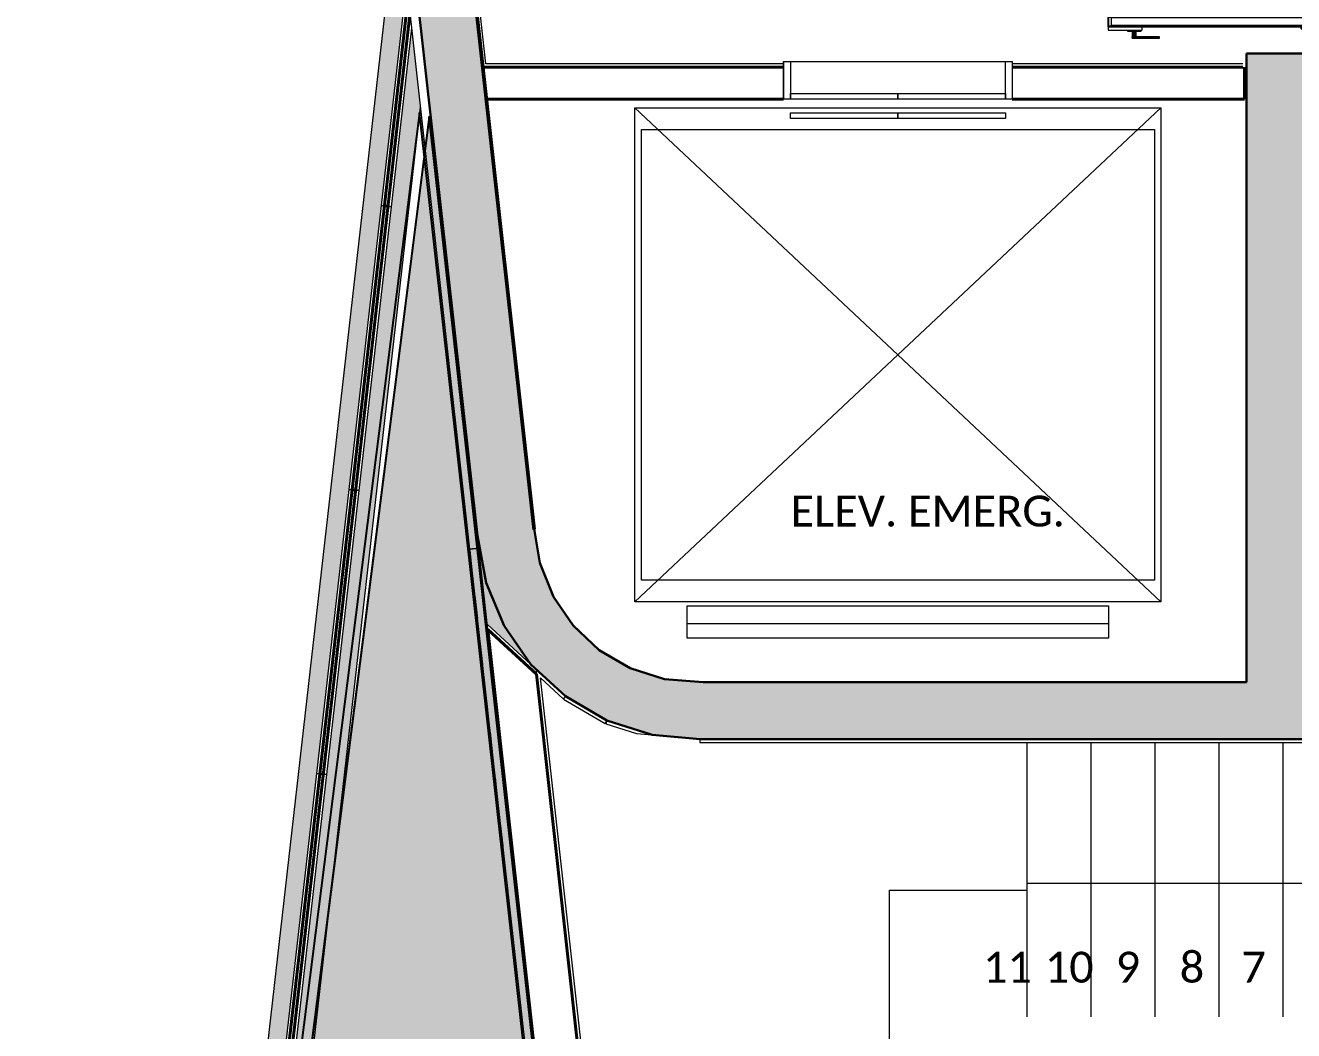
# Model space of a CAD drawing. Extents: x -14.2 to 52.3, y 3.7 to 90.9.
# Drawn here: x 3.74 to 9.29, y 16.09 to 20.49 of the extents above; entities that cross this region are included whole.
import ezdxf

# ---------------------------------------------------------------- set-up
doc = ezdxf.new("R2010")
doc.units = 0
doc.linetypes.add('limpo_PINI-PSG-PE-0102-LAZ-R00$0$DAA_Traço Ponto', pattern=[10, 4.999999999999999, -2.5, 0, -2.5])
doc.linetypes.add('limpo_PINI-PSG-PE-0102-LAZ-R00$0$Projeção', pattern=[0.396875, 0.238125, -0.15875])
for name, color, linetype in [('A_htc_alv', 7, 'Continuous'), ('FOR_CONTROL', 2, 'Continuous'), ('limpo_PINI-PSG-PE-0102-LAZ-R00$0$PA_EXTE_3', 3, 'Continuous'), ('limpo_PINI-PSG-PE-0102-LAZ-R00$0$XR_ARQT', 7, 'Continuous'), ('XR_ARQT', 7, 'Continuous')]:
    doc.layers.add(name, color=color, linetype=linetype)
for name, color, linetype, lineweight in [('limpo_PINI-PSG-PE-0102-LAZ-R00$0$A-DETL', 1, 'Continuous', 5), ('limpo_PINI-PSG-PE-0102-LAZ-R00$0$A-DETL-GENF', 1, 'Continuous', 5), ('limpo_PINI-PSG-PE-0102-LAZ-R00$0$A-DOOR', 31, 'Continuous', 5), ('limpo_PINI-PSG-PE-0102-LAZ-R00$0$A-GLAZ-CURT', 52, 'Continuous', 5), ('limpo_PINI-PSG-PE-0102-LAZ-R00$0$A-WALL', 1, 'Continuous', 5), ('limpo_PINI-PSG-PE-0102-LAZ-R00$0$A-WALL-FNSH', 1, 'Continuous', 40), ('limpo_PINI-PSG-PE-0102-LAZ-R00$0$G-ANNO-TEXT', 231, 'Continuous', 5), ('limpo_PINI-PSG-PE-0102-LAZ-R00$0$M-EQPM', 1, 'Continuous', 5), ('limpo_PINI-PSG-PE-0102-LAZ-R00$0$S-BEAM', 12, 'Continuous', 5), ('limpo_PINI-PSG-PE-0102-LAZ-R00$0$S-COLS', 52, 'Continuous', 5), ('limpo_PINI-PSG-PE-0102-LAZ-R00$0$S-STRS', 31, 'Continuous', 5), ('limpo_PINI-PSG-PE-0102-LAZ-R00$0$S-STRS-ANNO', 31, 'Continuous', 5)]:
    doc.layers.add(name, color=color, linetype=linetype, lineweight=lineweight)
doc.layers.add('PA_VEGE_AUX2', color=6, linetype='Continuous', plot=False)
doc.layers.add('PA_VEGE_FOR_CLFLVD', color=7, linetype='Continuous', true_color=0x4e79a6)
doc.styles.add('limpo_PINI-PSG-PE-0102-LAZ-R00$0$Calibri', font='calibri.ttf', dxfattribs={"height": 0.1599999999999999})

# ---------------------------------------------------------------- blocks, each defined once
blk = doc.blocks.new('limpo_PINI-PSG-PE-0102-LAZ-R00$0$PINI-EST-PE-1101-TQR-R20_rvt-1-5PPE_008_LAZER__P_A_0_09_')
at = {"layer": 'limpo_PINI-PSG-PE-0102-LAZ-R00$0$S-BEAM'}
h = blk.add_hatch(color=10, dxfattribs=at)
h.paths.add_polyline_path([(-3878.332615649085, -12304.42599771289), (-2931.329843616428, -3991.012418773235), (-2969.864784199084, -3644.64994372355), (-3955.323573997031, -12295.65575546696), (-3907.714010659152, -12301.0790858509)])
h.paths.add_polyline_path([(-4000.03442306597, -12290.56262523751), (-2999.681770411963, -3508.808683322709), (-2984.78921354868, -3510.505133583266), (-3030.789136513632, -3097.045376559372), (-4077.047500399947, -12281.7898633598), (-4064.093466720452, -12283.2654913539)])
blk.add_hatch(color=50, dxfattribs=at).paths.add_polyline_path([(-2448.708676508181, -6428.166066522189), (-2566.369680442848, -6258.257245628603), (-2644.784159617991, -6070.680479500809), (-2682.076162494987, -5869.453790529939), (-2639.494641775251, -6252.205871683434), (-2516.193669456608, -6365.925259179389)])
at = {"layer": 'limpo_PINI-PSG-PE-0102-LAZ-R00$0$S-BEAM', "color": 55, "lineweight": 18}
for p, q in [((-4077.047500399946, -12281.78986335979), (-3030.789136513633, -3097.045376559356)), ((-3878.332615649081, -12304.42599771288), (-2931.329843616428, -3991.01241877325))]:
    blk.add_line(p, q, dxfattribs=at)
at = {"layer": 'limpo_PINI-PSG-PE-0102-LAZ-R00$0$S-COLS', "color": 7, "lineweight": 50}
blk.add_line((-2434.069109854952, -5838.168400185463), (-2936.709621275542, -1320.11962545997), dxfattribs=at)
blk = doc.blocks.new('limpo_PINI-PSG-PE-0102-LAZ-R00$0$DAA_017_ELEVADOR_181 - ABERTURA DE 1_00m_ 2_10x2_10m-3473629-5PPE_008_LAZER__P_A_0_09_')
at = {"layer": 'limpo_PINI-PSG-PE-0102-LAZ-R00$0$M-EQPM'}
for p, q in [((-921.2956889714333, 2286.282053179541), (-921.2956889714333, 2428.791258353301)), ((-921.2956889714333, 2428.791258353301), (921.2534565947402, 2428.791258353301)), ((921.2534565947402, 2428.791258353301), (921.2534565947402, 2286.282053179541)), ((-921.2956889714333, 2366.281258132934), (921.2534565947402, 2366.281258132934)), ((921.2534565947402, 2286.282053179541), (-921.2956889714333, 2286.282053179541)), ((-1150.000000000005, 107.6353133301129), (1149.999999999995, 2270.000000000009)), ((-1150.000000000005, 2270.000000000009), (1149.999999999995, 107.6353133301129)), ((-1150.000000000005, 107.6353133301129), (-1150.000000000005, 2270.000000000009)), ((-1150.000000000005, 2270.000000000009), (1149.999999999995, 2270.000000000009)), ((1149.999999999995, 2270.000000000009), (1149.999999999995, 107.6353133301129)), ((-1121.295558000415, 202.6353133301128), (-1121.295558000415, 2175.000000000009)), ((-1121.295558000415, 2175.000000000009), (1121.268716315544, 2175.000000000009)), ((1121.268716315544, 2175.000000000009), (1121.268716315544, 202.6353133301129)), ((1121.268716315544, 202.6353133301128), (-1121.295558000415, 202.6353133301128)), ((-470.0116123026999, 129.9893397510461), (-470.0116123026999, 154.9940495710333)), ((-470.0116123026999, 154.9940495710333), (-8.256861860900244e-12, 154.9940495710333)), ((-8.239942062004957e-12, 129.9893397510461), (-470.0116123026999, 129.9893397510461)), ((-8.239942062004957e-12, 129.9846295910205), (-8.239942062004957e-12, 154.9940495710333)), ((-8.239942062004957e-12, 154.9940495710333), (469.9797184961278, 154.9940495710333)), ((-8.239942062004957e-12, 154.9940495710333), (-8.239942062004957e-12, 129.9893397510461)), ((469.9797184961278, 129.9846295910205), (-8.256861860900244e-12, 129.9846295910205)), ((469.9797184961278, 154.9940495710333), (469.9797184961278, 129.9846295910205)), ((1149.999999999995, 107.6353133301129), (-1150.000000000005, 107.6353133301129)), ((-500.000000000008, -95.00000000019755), (-500.000000000008, 70.00000000000304)), ((-500.000000000008, 70.00000000000304), (-470.0000005128796, 70.00000000000304)), ((-500.0000000000081, -94.99999999999437), (-500.0000000000081, 70.00000000000304)), ((-500.0000000000079, 70.00000000000304), (499.9999999999949, 70.00000000000304)), ((-470.0116123027005, 44.99529018001859), (-470.0116123027005, 70.0000000000067)), ((-470.0116123027005, 70.0000000000067), (-8.256861860900244e-12, 70.0000000000067)), ((-470.0000005128796, 70.00000000000304), (-470.0000005128796, -95.00000000019755)), ((-8.239942062004957e-12, 44.99058001999451), (-8.239942062004957e-12, 70.0000000000067)), ((-8.239942062004957e-12, 70.0000000000067), (469.9797184961531, 70.0000000000067)), ((-8.239942062004957e-12, 70.0000000000067), (-8.239942062004957e-12, 44.99529018001859)), ((469.9709837622387, -95.00000000011877), (469.9709837622387, 70.00000000000385)), ((469.9709837622387, 70.00000000000385), (499.9999999999928, 70.00000000000385)), ((469.9797184961531, 70.0000000000067), (469.9797184961531, 44.99058001999451)), ((499.9999999999928, 70.00000000000385), (499.9999999999928, -95.00000000011877)), ((499.9999999999949, -94.99999999999437), (499.9999999999949, 70.00000000000304)), ((-8.239942062004957e-12, 44.99529018001859), (-470.0116123027005, 44.99529018001859)), ((469.9797184961531, 44.99058001999451), (-8.256861860900244e-12, 44.99058001999451)), ((-470.0000005128796, -95.00000000019755), (-500.000000000008, -95.00000000019755)), ((499.9999999999949, -94.99999999999437), (-500.0000000000079, -94.99999999999437)), ((499.9999999999928, -95.00000000011877), (469.9709837622387, -95.00000000011877))]:
    blk.add_line(p, q, dxfattribs=at)
blk = doc.blocks.new('limpo_PINI-PSG-PE-0102-LAZ-R00$0$DAA_002_PCF_FER_ABR_1FO - 0_90x2_10m-1750960-5PPE_008_LAZER__P_A_0_09_')
at = {"layer": 'limpo_PINI-PSG-PE-0102-LAZ-R00$0$A-DETL-GENF'}
for p, q in [((-417.9979328782444, 110.0000000009781), (-465.0000000000095, 110.0000000009781)), ((-417.9979328782444, -63.00355739050371), (-417.9979328782444, 110.0000000009781)), ((-417.9979328782444, -63.00355739050371), (-417.9979328782444, 110.0000000009781)), ((417.9979328782257, 110.0000000009781), (464.9999999999908, 110.0000000009781)), ((417.9979328782257, -63.00355739050371), (417.9979328782257, 110.0000000009781)), ((417.9979328782257, 110.0000000009781), (417.9979328782257, -63.00355739050371)), ((-417.9979328782444, -25.00432656550978), (-414.4978848133511, -25.00432656550978)), ((-417.9979328782444, -27.00439867236235), (-417.9979328782444, -25.00432656550978)), ((-414.4978848133511, -25.00432656550978), (-417.9979328782444, -25.00432656550978)), ((-417.9979328782444, -25.00432656550978), (-417.9979328782444, -27.00439867236235)), ((-414.9987981949944, -27.00439867236235), (-417.9979328782444, -27.00439867236235)), ((-417.9979328782444, -27.00439867236235), (-414.9987981949944, -27.00439867236235)), ((-414.9987981949944, -63.00355739050371), (-414.9987981949944, -27.00439867236235)), ((-414.9987981949944, -27.00439867236235), (-414.9987981949944, -63.00355739050372)), ((-412.99792086257, -26.5044106943), (-412.99792086257, -63.50441067688345)), ((-412.99792086257, -63.50441067688345), (-412.99792086257, -26.5044106943)), ((412.9979208625513, -26.5044106943), (412.9979208625513, -63.50441067688345)), ((412.9979208625513, -26.5044106943), (412.9979208625513, -63.50441067688345)), ((417.9979328782257, -25.00432656550978), (414.4978848133325, -25.00432656550978)), ((417.9979328782257, -25.00432656550978), (414.4978848133325, -25.00432656550978)), ((414.9987981949758, -27.00439867236235), (417.9979328782257, -27.00439867236235)), ((414.9987981949758, -63.00355739050371), (414.9987981949758, -27.00439867236235)), ((414.9987981949758, -63.00355739050372), (414.9987981949758, -27.00439867236235)), ((414.9987981949758, -27.00439867236235), (417.9979328782257, -27.00439867236235)), ((417.9979328782257, -27.00439867236235), (417.9979328782257, -25.00432656550978)), ((417.9979328782257, -27.00439867236235), (417.9979328782257, -25.00432656550978)), ((-488.0000120075115, -110.0000000000013), (-485.9999278787288, -110.0000000000013)), ((-488.0000120075115, -113.5035693916482), (-488.0000120075115, -110.0000000000013)), ((-485.9999278787288, -110.0000000000013), (-488.0000120075115, -110.0000000000013)), ((-488.0000120075115, -110.0000000000013), (-488.0000120075115, -113.5035693916482)), ((-485.9999278787288, -110.0000000000013), (-485.9999278787288, -113.0026920674131)), ((-485.9999278787288, -113.0026920674131), (-485.9999278787288, -110.0000000000013)), ((-450.0000000000094, -110.0000000000013), (-465.0000000000095, -110.0000000000013)), ((-450.0000000000094, -63.00355739050371), (-414.9987981949944, -63.00355739050371)), ((-450.0000000000094, -113.0026920674131), (-450.0000000000094, -63.00355739050371)), ((-414.9987981949944, -63.00355739050372), (-450.0000000000094, -63.00355739050372)), ((-450.0000000000094, -63.00355739050372), (-450.0000000000094, -113.0026920674131)), ((-450.0000000000094, -63.00355739050371), (-417.9979328782444, -63.00355739050371)), ((-450.0000000000094, -86.0000000000013), (-450.0000000000094, -110.0000000000013)), ((-447.9988823043955, -66.50364151606598), (-447.9988823043955, -113.5036054491696)), ((-447.9988823043955, -113.5036054491696), (-447.9988823043955, -66.503641516066)), ((-414.4988102105143, -65.00441067804445), (-446.450852170565, -65.00441067804445)), ((-446.450852170565, -65.00441067804447), (-414.4988102105143, -65.00441067804447)), ((402.9775621003765, -110.0000000000013), (447.9988823043769, -110.0000000000014)), ((402.9775621003747, -1010.000000000002), (402.9775621003765, -110.0000000000014)), ((447.9988823043769, -110.0000000000014), (402.9775621003765, -110.0000000000013)), ((402.9775621003765, -110.0000000000013), (402.9775621003747, -1010.000000000001)), ((414.4988102104955, -65.00441067804445), (446.4508521705463, -65.00441067804445)), ((414.4988102104955, -65.00441067804447), (446.4508521705463, -65.00441067804447)), ((449.9999999999907, -63.00355739050371), (414.9987981949758, -63.00355739050371)), ((449.9999999999907, -63.00355739050372), (414.9987981949758, -63.00355739050372)), ((417.9979328782257, -63.00355739050371), (449.9999999999907, -63.00355739050371)), ((447.9988823043769, -66.50364151606598), (447.9988823043769, -113.5036054491696)), ((447.9988823043769, -66.503641516066), (447.9988823043769, -113.5036054491696)), ((447.9988823043769, -110.0000000000014), (447.9988823043751, -1010.000000000002)), ((447.9988823043751, -1010.000000000002), (447.9988823043769, -110.0000000000014)), ((449.9999999999907, -113.0026920674131), (449.9999999999907, -63.00355739050371)), ((449.9999999999907, -113.0026920674131), (449.9999999999907, -63.00355739050372)), ((449.9999999999907, -86.0000000000013), (449.9999999999907, -110.0000000000013)), ((449.9999999999907, -110.0000000000013), (464.9999999999908, -110.0000000000013)), ((485.9999278787101, -110.0000000000013), (485.9999278787101, -113.0026920674131)), ((488.0000120074929, -110.0000000000013), (485.9999278787101, -110.0000000000013)), ((488.0000120074929, -110.0000000000013), (485.9999278787101, -110.0000000000013)), ((485.9999278787101, -110.0000000000013), (485.9999278787101, -113.0026920674131)), ((488.0000120074929, -113.5035693916482), (488.0000120074929, -110.0000000000013)), ((488.0000120074929, -113.5035693916482), (488.0000120074929, -110.0000000000013)), ((-449.5000120123412, -115.0035693916481), (-486.5000120075119, -115.0035693916481)), ((-486.5000120075119, -115.0035693916481), (-449.5000120123412, -115.0035693916481)), ((-485.9999278787288, -113.0026920674131), (-450.0000000000094, -113.0026920674131)), ((-450.0000000000094, -113.0026920674131), (-485.9999278787288, -113.0026920674131)), ((405.9986058969698, -112.9994952373068), (444.9988462496904, -112.9994952373069)), ((405.9986058969698, -123.0004326520058), (405.9986058969698, -112.9994952373068)), ((444.9988462496903, -123.0004326520058), (405.9986058969698, -123.0004326520057)), ((407.9778865894369, -123.999543309185), (442.9985818511014, -123.9995433091851)), ((407.9778865894352, -995.0004566942529), (407.9778865894369, -123.9995433091851)), ((442.9985818511014, -123.9995433091851), (442.9985818510996, -995.0004566942529)), ((444.9988462496904, -112.9994952373069), (444.9988462496904, -123.0004326520058)), ((447.9988823043767, -124.3289056089134), (447.9988823043767, -164.9820809087907)), ((447.9988823043768, -124.9820809087908), (447.9988823043767, -164.9820809087907)), ((457.9772856672561, -164.9820809087907), (447.9988823043767, -164.9820809087907)), ((447.9988823043767, -164.9820809087907), (457.9772856672561, -164.9820809087907)), ((449.5000120123225, -115.0035693916481), (486.5000120074932, -115.0035693916481)), ((449.5000120123225, -115.0035693916481), (486.5000120074932, -115.0035693916481)), ((485.9999278787101, -113.0026920674131), (449.9999999999907, -113.0026920674131)), ((485.9999278787101, -113.0026920674131), (449.9999999999907, -113.0026920674131)), ((497.9775019843916, -115.0034612287761), (457.3243266845143, -115.003461228776)), ((457.9772856672562, -134.9821049520636), (457.9772856672562, -164.9820809087907)), ((457.9772856672561, -164.9820809087907), (457.9772856672561, -134.9821049520636)), ((458.6307253766103, -115.003461228776), (497.9775019843916, -115.0034612287761)), ((467.9775260276645, -124.9818645916554), (497.9775019843916, -124.9818645916555)), ((467.9775260276644, -124.9818645916554), (497.9775019843916, -124.9818645916555)), ((497.9775019843916, -124.9818645916555), (497.9775019843916, -115.0034612287761)), ((497.9775019843916, -124.9818645916555), (497.9775019843916, -115.0034612287761)), ((367.9935102090326, -784.9583089428011), (372.9963855465144, -784.9583089428011)), ((367.9935102090326, -784.9583089428011), (367.9935102090329, -904.958429083984)), ((372.9963855465144, -784.9583089428011), (367.9935102090326, -784.9583089428011)), ((367.9935102090326, -784.9583089428011), (367.9935102090329, -904.958429083984)), ((367.9935102090326, -785.3336509225471), (372.9963855465144, -785.3336509225471)), ((367.9935102090326, -786.5163592587066), (372.9963855465144, -786.5163592587066)), ((367.9935102090326, -789.615859474901), (372.9963855465144, -789.615859474901)), ((367.9935102090326, -794.9584291209218), (372.9963855465144, -794.9584291209218)), ((372.9963855465144, -784.9583089428011), (372.9963855465143, -904.958429083984)), ((372.9963855465143, -887.4585492732125), (372.9963855465144, -784.9583089428011)), ((492.9944806438577, -784.9583089428022), (492.994480643858, -904.9584290839853)), ((497.9973559813394, -784.9583089428021), (492.9944806438576, -784.9583089428021)), ((497.9973559813394, -784.9583089428021), (492.9944806438577, -784.9583089428021)), ((492.9944806438577, -784.9583089428021), (492.9944806438579, -887.4585492732136)), ((497.9973559813394, -785.3336509225481), (492.9944806438576, -785.3336509225481)), ((497.9973559813394, -786.5163592587077), (492.9944806438577, -786.5163592587077)), ((497.9973559813394, -789.615859474902), (492.9944806438577, -789.615859474902)), ((497.9973559813394, -794.9584291209229), (492.9944806438577, -794.9584291209229)), ((497.9973559813394, -784.9583089428021), (497.9973559813394, -904.958429083985)), ((497.9973559813394, -904.958429083985), (497.9973559813394, -784.9583089428021)), ((402.977562100375, -862.4488712016134), (397.9953730149076, -862.4577080058735)), ((397.9953730149076, -927.4576479145904), (397.9953730149076, -862.4576479145923)), ((397.9953730149076, -862.4576479145923), (397.9953730149076, -887.4585492732125)), ((402.977562100375, -866.9547065895767), (397.9953730149076, -866.9547065895767)), ((402.977562100375, -875.2768815995685), (397.9953730149076, -875.2768815995685)), ((402.977562100375, -860.7446431145648), (398.6744901088821, -860.7446431145648)), ((400.5837434999593, -859.9592102715316), (402.977562100375, -859.9592102715316)), ((402.977562100375, -859.9592102715316), (400.5837434999593, -859.9592102715316)), ((402.977562100375, -929.9576479071397), (402.977562100375, -859.9592102715316)), ((447.9988823043751, -1010.000000000001), (447.9988823043752, -859.9991948182283)), ((460.4953729938187, -859.9991948182283), (447.9988823043752, -859.9991948182283)), ((460.4953729938187, -859.9991948182283), (447.9988823043752, -859.9991948182283)), ((447.9988823043752, -859.9991948182283), (447.9988823043751, -1010.000000000001)), ((462.998918355026, -1010.000000000001), (462.9989183550262, -862.4991347323997)), ((462.9989183550262, -864.9991347274524), (462.9989183550262, -862.4991347323996)), ((465.4968151771749, -864.9177835568274), (462.9989183550262, -864.9177835568274)), ((462.9989183550262, -864.9991347274524), (465.4781609989475, -864.9991347274524)), ((465.4781609989478, -864.9991347274524), (462.9989183550262, -864.9991347274524)), ((467.9954931754647, -922.4177835338659), (467.9954931754644, -867.4990746448075)), ((467.9954931754645, -887.4585492732136), (467.9954931754643, -867.4990746448075)), ((367.9935102090329, -894.9584290893356), (402.977562100375, -894.9584290893356)), ((367.9935102090329, -900.300998727967), (397.9953730149076, -900.300998727967)), ((367.9935102090329, -900.300998727967), (397.9953730149076, -900.300998727967)), ((367.9935102090329, -903.4004989587107), (372.9963855465143, -903.4004989587107)), ((367.9935102090329, -904.5832072877103), (372.9963855465143, -904.5832072877103)), ((367.9935102090329, -904.958429083984), (372.9963855465143, -904.958429083984)), ((367.9935102090329, -904.958429083984), (372.9963855465143, -904.958429083984)), ((372.9963855465143, -887.4585492732125), (397.9953730149076, -887.4585492732125)), ((397.9953730149076, -887.4585492732125), (372.9963855465143, -887.4585492732125)), ((372.9963855465143, -887.8335307097101), (397.9953730149076, -887.8335307097101)), ((372.9963855465143, -889.6157392744004), (397.9953730149076, -889.6157392744004)), ((372.9963855465143, -902.0830871164619), (397.9953730149076, -902.0830871164619)), ((372.9963855465143, -902.4583089054587), (397.9953730149076, -902.4583089054587)), ((372.9963855465143, -904.958429083984), (372.9963855465143, -902.4583089054587)), ((372.9963855465143, -902.4583089054587), (397.9953730149076, -902.4583089054587)), ((397.9953730149076, -902.4583089054587), (397.9953730149076, -927.4576479145904)), ((402.977562100375, -914.6382940468782), (397.9953730149076, -914.6382940468782)), ((402.977562100375, -922.9604690497057), (397.9953730149076, -922.9604690497057)), ((397.9969353771933, -927.4577079929684), (402.977562100375, -927.4577079929684)), ((402.977562100375, -929.1705325246049), (398.675939416984, -929.1705325246049)), ((400.49693537901, -929.9576479071397), (402.977562100375, -929.9576479071397)), ((400.49693537901, -929.9576479071397), (402.977562100375, -929.9576479071397)), ((497.9973559813394, -894.9584290893367), (462.9989183550261, -894.9584290893368)), ((465.496815177175, -924.9990746225717), (462.9989183550261, -924.9990746225717)), ((462.998918355026, -1010.000000000001), (462.9989183550261, -924.9990746225717)), ((462.9989183550261, -924.9990746225717), (465.4968151771751, -924.9990746225716)), ((492.9944806438579, -887.4585492732137), (467.9954931754645, -887.4585492732137)), ((492.9944806438579, -887.4585492732136), (467.9954931754645, -887.4585492732136)), ((492.9944806438579, -887.8335307097112), (467.9954931754645, -887.8335307097112)), ((492.9944806438579, -889.6157392744017), (467.9954931754645, -889.6157392744017)), ((497.9973559813394, -900.3009987279681), (467.9954931754646, -900.3009987279681)), ((497.9973559813394, -900.3009987279681), (467.9954931754646, -900.3009987279681)), ((492.9944806438579, -902.0830871164632), (467.9954931754646, -902.0830871164632)), ((492.9944806438579, -902.45830890546), (467.9954931754646, -902.45830890546)), ((467.9954931754647, -922.4177835338659), (467.9954931754646, -902.4583089054598)), ((467.9954931754646, -902.4583089054598), (492.9944806438579, -902.4583089054598)), ((492.9944806438579, -902.4583089054598), (492.9944806438579, -904.958429083985)), ((497.9973559813394, -903.4004989587118), (492.9944806438579, -903.4004989587118)), ((497.9973559813394, -904.5832072877114), (492.9944806438579, -904.5832072877114)), ((497.9973559813394, -904.958429083985), (492.9944806438579, -904.958429083985)), ((492.9944806438579, -904.958429083985), (497.9973559813394, -904.958429083985)), ((405.9778625505141, -996.0005047714872), (444.9775981408376, -996.0005047714873)), ((405.9778625505141, -1006.999567349922), (405.9778625505141, -996.0005047714872)), ((442.9985818510996, -995.0004566942529), (407.9778865894352, -995.0004566942528)), ((444.9775981408376, -996.0005047714872), (444.9775981408376, -1006.999567349922)), ((447.9988823043751, -1010.000000000002), (402.9775621003747, -1010.000000000001)), ((402.9775621003747, -1010.000000000001), (447.9988823043751, -1010.000000000002)), ((444.9775981408375, -1006.999567349922), (405.9778625505141, -1006.999567349922)), ((447.9988823043751, -1010.000000000001), (462.998918355026, -1010.000000000001)), ((447.9988823043751, -1010.000000000001), (462.998918355026, -1010.000000000001))]:
    blk.add_line(p, q, dxfattribs=at)
at = {"layer": 'limpo_PINI-PSG-PE-0102-LAZ-R00$0$A-DETL-GENF', "lineweight": 30}
for p, q in [((-465.0000000000084, 95.0000000004748), (-465.0000000000084, -95.0000000004887)), ((464.9999999999916, 94.99999999999349), (464.9999999999916, -95.00000000000645))]:
    blk.add_line(p, q, dxfattribs=at)
at = {"layer": 'limpo_PINI-PSG-PE-0102-LAZ-R00$0$A-DETL-GENF'}
for radius in [9.999999999990898, 8.499999999990903]:
    blk.add_circle((457.9775260305623, -124.9821049549615), radius, dxfattribs=at)
for centre, radius, start, end in [((-414.4979208665113, -26.5044106943), 1.500000004374402, 0, 89.9986228706055), ((-414.4979208665112, -26.50441069429998), 1.500000004374354, 359.9999999999976, 89.99862287060998), ((414.4979208664926, -26.5044106943), 1.500000004374345, 90.00137712939235, 180), ((414.4979208664925, -26.50441069429998), 1.500000004374402, 90.00137712939016, 180.0000000000015), ((-446.4988823049979, -66.50364151606598), 1.499999999829493, 88.16507035903199, 180), ((-446.4988823049979, -66.50364151606598), 1.499999999829472, 88.1650703590322, 180.0000000000002), ((452.0011176956049, -110.0000000000033), 900.000000000001, 180.0000000000001, 269.9999999999995), ((-414.4988102105143, -63.50441067688342), 1.500000001594314, 269.9999999999996, 359.998622764012), ((-414.4988102105143, -63.50441067688342), 1.500000001594344, 269.9999999999996, 359.9986227640114), ((414.4988102104955, -63.50441067688342), 1.500000001594314, 180.0013772359873, 269.9999999999996), ((414.4988102104955, -63.50441067688342), 1.500000001594371, 180.0013772359881, 269.9999999999996), ((446.4988823049793, -66.50364151606598), 1.499999999829436, 0, 91.8349296409681), ((446.4988823049793, -66.50364151606598), 1.499999999829436, 359.9999999999991, 91.8349296409681), ((-486.5000120075119, -113.5035693916482), 1.5, 180, 269.9999999999996), ((-486.5000120075119, -113.5035693916482), 1.5, 180, 269.9999999999996), ((-449.5000120123412, -113.5035693936731), 1.499999998408343, 269.9999999999996, 359.9986227814847), ((-449.5000120123412, -113.5035693936732), 1.499999998408327, 269.9999999999996, 359.9986227814852), ((457.9775260305623, -124.9821049549615), 9.99999999999089, 93.74522308436835, 176.2547769156315), ((449.5000120123225, -113.5035693936731), 1.499999998408343, 180.0013772185146, 269.9999999999996), ((449.5000120123225, -113.5035693936732), 1.499999998408343, 180.0013772185141, 269.9999999999996), ((457.9775260305623, -124.9821049549615), 9.999999999990848, 269.9986228197003, 0.001377180298445221), ((486.5000120074932, -113.5035693916482), 1.5, 269.9999999999996, 0), ((486.5000120074932, -113.5035693916482), 1.5, 269.9999999999996, 1.085629331272891e-12), ((400.4953730139957, -862.4576479145923), 2.499999999810368, 87.974275643354, 180), ((400.4953730139957, -862.4576479145923), 2.499999999810368, 87.974275643354, 180), ((460.4953729938187, -862.4991948209522), 2.500000003448496, 0.001377128187879546, 90.00000000000196), ((460.4953729938187, -862.4991948209522), 2.500000003448474, 0.001377128188541102, 90.00000000000132), ((465.4954931772293, -867.4990746448075), 2.499999998957775, 0, 90.39722744843272), ((465.4954931772293, -867.4990746448075), 2.499999998957776, 0, 90.39722744843266), ((400.49693537901, -927.4576479053211), 2.500000002538764, 180.0013771074345, 269.9999999999996), ((400.4969353790099, -927.4576479053211), 2.500000002538764, 180.0013771074345, 270.0000000000009), ((465.4968151771751, -922.4990746263992), 2.499999996172381, 269.9999999999996, 1.863383071896834), ((465.496815177175, -922.4990746263992), 2.499999996172384, 270.0000000000002, 1.863383071897383)]:
    blk.add_arc(centre, radius, start, end, dxfattribs=at)
at = {"layer": 'limpo_PINI-PSG-PE-0102-LAZ-R00$0$A-DOOR'}
for p, q in [((-470.000000000007, 110.0000000009816), (-470.000000000007, -109.9999999989967)), ((-465.0000000000053, 110.0000000009816), (-470.000000000007, 110.0000000009816)), ((-465.0000000000074, 94.99999999998653), (-465.0000000000074, -95.00000000000003)), ((417.9979328782248, 110.0000000009816), (-417.9979328782438, 110.0000000009816)), ((469.9999999999817, 110.0000000009816), (464.9999999999927, 110.0000000009816)), ((469.9999999999817, -109.9999999989967), (469.9999999999817, 110.0000000009816)), ((-470.000000000007, -109.9999999989967), (-465.0000000000053, -109.9999999989967)), ((-447.9988823044232, -109.9999999989967), (402.9775621003736, -109.9999999989967)), ((464.9999999999864, -109.9999999989967), (469.9999999999817, -109.9999999989967))]:
    blk.add_line(p, q, dxfattribs=at)
blk = doc.blocks.new('limpo_PINI-PSG-PE-0102-LAZ-R00$0$Parede básica _ DAA_GDC_VID_INFTY - ___-2044985-5PPE_008_LAZER__P_A_0_09_')
at = {"layer": 'limpo_PINI-PSG-PE-0102-LAZ-R00$0$A-WALL'}
for p, q in [((-2999.681770411976, -3508.8086833227), (-3103.569821498197, -4420.80636706336)), ((-2999.681770411976, -3508.8086833227), (-2984.789213548675, -3510.505133583269)), ((-2969.864784199087, -3644.649943723538), (-3058.858972429246, -4425.899497292739)), ((-3088.677264634896, -4422.502817323928), (-3103.569821498197, -4420.80636706336)), ((-3058.858972429246, -4425.899497292739), (-3073.762588785562, -4424.20178721628))]:
    blk.add_line(p, q, dxfattribs=at)
blk = doc.blocks.new('limpo_PINI-PSG-PE-0102-LAZ-R00$0$Parede básica _ DAA_GDC_VID_INFTY - ___-2044986-5PPE_008_LAZER__P_A_0_09_')
at = {"layer": 'limpo_PINI-PSG-PE-0102-LAZ-R00$0$A-WALL'}
for p, q in [((-3103.569821498197, -4420.806367063361), (-3245.045661203181, -5662.774396756461)), ((-3058.858972429246, -4425.89949729274), (-3200.334812134229, -5667.867526985841)), ((-3103.569821498197, -4420.806367063361), (-3088.677264634896, -4422.502817323929)), ((-3073.762588785562, -4424.201787216281), (-3058.858972429246, -4425.89949729274)), ((-3230.15310433988, -5664.470847017029), (-3245.045661203181, -5662.774396756461)), ((-3200.334812134229, -5667.867526985841), (-3215.238428490547, -5666.169816909381))]:
    blk.add_line(p, q, dxfattribs=at)
blk = doc.blocks.new('limpo_PINI-PSG-PE-0102-LAZ-R00$0$Parede básica _ DAA_GDC_VID_INFTY - ___-2044987-5PPE_008_LAZER__P_A_0_09_')
at = {"layer": 'limpo_PINI-PSG-PE-0102-LAZ-R00$0$A-WALL'}
for p, q in [((-3245.045661203181, -5662.774396756461), (-3386.521500908166, -6904.742426449577)), ((-3200.334812134229, -5667.867526985841), (-3341.810651839215, -6909.835556678958)), ((-3245.045661203181, -5662.774396756461), (-3230.15310433988, -5664.470847017029)), ((-3215.238428490547, -5666.169816909381), (-3200.334812134229, -5667.867526985841)), ((-3371.628944044865, -6906.438876710145), (-3386.521500908166, -6904.742426449577)), ((-3341.810651839215, -6909.835556678958), (-3356.714268195532, -6908.137846602497))]:
    blk.add_line(p, q, dxfattribs=at)
blk = doc.blocks.new('limpo_PINI-PSG-PE-0102-LAZ-R00$0$Parede básica _ DAA_GDC_VID_INFTY - ___-2044988-5PPE_008_LAZER__P_A_0_09_')
at = {"layer": 'limpo_PINI-PSG-PE-0102-LAZ-R00$0$A-WALL'}
for p, q in [((-3386.521500908166, -6904.742426449577), (-3527.997340613149, -8146.710456142671)), ((-3341.810651839215, -6909.835556678958), (-3483.286491544198, -8151.803586372052)), ((-3386.521500908166, -6904.742426449577), (-3371.628944044865, -6906.438876710145)), ((-3356.714268195532, -6908.137846602497), (-3341.810651839215, -6909.835556678958)), ((-3513.104783749849, -8148.406906403239), (-3527.997340613149, -8146.710456142671)), ((-3483.286491544198, -8151.803586372052), (-3498.190107900515, -8150.105876295592))]:
    blk.add_line(p, q, dxfattribs=at)
blk = doc.blocks.new('limpo_PINI-PSG-PE-0102-LAZ-R00$0$A$C745163c0')
at = {"layer": 'limpo_PINI-PSG-PE-0102-LAZ-R00$0$A-DETL-GENF'}
blk.add_hatch(color=252, dxfattribs=at).paths.add_polyline_path([(-1214.787636157405, -4240.395708894914), (-734.9999999999982, -4240.395708894914), (-734.9999999999891, -1740.395708894896), (-1234.999999999989, -1740.395708894896), (-1234.999999999989, -3990.39570889491), (-4499.999999999991, -3990.39570889491), (-4499.999999999991, -1240.395708894896), (-5000, -1240.395708894896), (-4999.999999999989, -3990.39570889491), (-7375.937775145047, -3990.39570889491), (-7543.986030821837, -3977.281267061389), (-7694.42563579933, -3929.948139145388), (-7830.036630680717, -3850.925195539308), (-7943.574906116687, -3743.25718198852), (-8030.343387454669, -3617.521555996798), (-8089.491991287403, -3469.461518771237), (-8114.533597318469, -3320.404331109323), (-8875.574214688535, 3522.443641694073), (-8899.917729702662, 3763.300122462366), (-8904.075530512055, 3840.957657146344), (-8900.888704359408, 3918.661094263593), (-8864.778731952014, 4126.970440392437), (-8758.370816032071, 4309.656151988787), (-8594.992805433543, 4443.836401819895), (-8223.708323604631, 4625.315719474598), (-7834.729374900969, 4764.894681531227), (-7573.003578863115, 4836.939214548227), (-7299.999816269425, 4908.380938356459), (-6554.429803129613, 5083.097606346666), (-6069.830693111092, 5185.352105033297), (-3680.000134642007, 5695.854618634348), (-3680.000134642007, 4815.00000327007), (-5930.000134576967, 4815.00000327007), (-5930.000134576967, 2215.000063640717), (-3480.000134576951, 2215.000063640717), (-3480.000134576951, 2515.000063640189), (-5680.000134641992, 2515.000063640189), (-5680.000134641992, 4515.000003270066), (-3480.000134576951, 4515.000003270066), (-3480.000134576951, 5994.218576658848), (-6362.302175040107, 5379.095145197643), (-6612.92965087888, 5326.161418864929), (-7360.175003462491, 5151.05215229643), (-7643.4326675931, 5076.927108689699), (-7910.040774657174, 4999.664094729622), (-8035.626835549692, 4959.798679839514), (-8155.8338304032, 4918.914178025039), (-8270.059626957987, 4877.001540261248), (-8378.04577010445, 4833.932770107574), (-8429.061986538542, 4812.160208057001), (-8561.244346179796, 4746.242041423717), (-8692.231508701814, 4677.979722777214), (-8956.08663590084, 4462.137704067682), (-9117.276436118336, 4161.762682643355), (-9151.268867539406, 3822.569787971443), (-9122.61377512868, 3481.549387924664), (-8362.531953986712, -3350.896130609268), (-8324.784294195964, -3555.680415860734), (-8245.996238974483, -3744.150820349896), (-8128.708811086182, -3913.166002882095), (-7977.761832137759, -4052.383055818373), (-7796.280242439114, -4158.240889846926), (-7597.488944431966, -4221.553335502187), (-7388.979030996094, -4240.395708894881), (-2219.611854907407, -4240.395708894899)])
at = {"layer": 'limpo_PINI-PSG-PE-0102-LAZ-R00$0$A-DETL', "color": 1, "lineweight": 30}
for p, q in [((-8114.533597318473, -3320.404331109319), (-8875.574214686996, 3522.443641678565)), ((-9123.460792735066, 3489.163307226572), (-8362.531953986709, -3350.896130609286)), ((-4499.999999999993, -1240.395708894896), (-4999.999999999998, -1240.395708894892)), ((-4999.999999999998, -1240.395708894892), (-4999.999999999995, -3990.395708894896)), ((-8089.491991287403, -3469.46151877123), (-8114.533597318512, -3320.404331108959)), ((-8362.531953986712, -3350.896130609264), (-8324.784294195964, -3555.680415860719)), ((-8030.343387454669, -3617.521555996798), (-8089.491991287403, -3469.46151877123)), ((-8324.784294195964, -3555.680415860719), (-8245.996238974478, -3744.150820349896)), ((-7943.574906116683, -3743.257181988512), (-8030.343387454669, -3617.521555996798)), ((-8245.99623897448, -3744.150820349889), (-8128.708811086182, -3913.166002882088)), ((-7830.036630680717, -3850.925195539305), (-7943.574906116683, -3743.257181988512)), ((-7694.425635799331, -3929.948139145377), (-7830.036630680717, -3850.925195539305)), ((-8128.708811086182, -3913.166002882088), (-7977.761832137788, -4052.383055818365)), ((-7543.986030821837, -3977.281267061389), (-7694.425635799331, -3929.948139145377)), ((-7375.937775145077, -3990.395708894896), (-7543.986030821837, -3977.281267061389)), ((-4999.999999999995, -3990.395708894896), (-7375.937775145077, -3990.395708894896)), ((-7977.761832137786, -4052.383055818365), (-7796.280242439114, -4158.240889846911)), ((-7796.280242439114, -4158.240889846911), (-7597.488944431966, -4221.55333550218)), ((-7597.488944431966, -4221.55333550218), (-7388.979030996065, -4240.395708894874)), ((-7388.979030996066, -4240.395708894874), (-735.0000000000309, -4240.395708894896))]:
    blk.add_line(p, q, dxfattribs=at)
at = {"layer": 'limpo_PINI-PSG-PE-0102-LAZ-R00$0$A-DETL', "color": 1, "linetype": 'limpo_PINI-PSG-PE-0102-LAZ-R00$0$DAA_Traço Ponto'}
blk.add_line((-8395.626554789655, -3414.650788408464), (-8122.050202812629, -5873.739591984055), dxfattribs=at)
at = {"layer": 'limpo_PINI-PSG-PE-0102-LAZ-R00$0$A-WALL', "color": 170, "lineweight": 40}
for p, q in [((-8644.436264716063, -816.8323088955731), (-9051.629078622831, -4391.438813070075)), ((-9602.628821086448, -9361.008641918948), (-8636.977162636598, -883.8828647139853)), ((-8324.036441413831, -1299.999999999996), (-8339.12896562976, -1299.999999999996)), ((-8339.12896562976, -1299.999999999996), (-8323.55519433332, -1439.999999999996)), ((-8323.99242227219, -1300.395708894888), (-8324.036441413831, -1299.999999999996)), ((-7023.509205173779, -1300.395708894892), (-8323.99242227219, -1300.395708894888)), ((-5014.999999999998, -1300.395708894899), (-6023.50920517376, -1300.395708894896)), ((-5014.999999999998, -1300.000000000004), (-5014.999999999998, -1300.395708894899)), ((-5007.5, -1440.000000000007), (-5007.5, -1300.000000000004)), ((-8323.55519433332, -1439.999999999996), (-7023.509205173779, -1440)), ((-6023.50920517376, -1440.000000000004), (-5007.5, -1440.000000000007)), ((-8768.677399212862, -1907.502753683857), (-8753.773782856544, -1909.200463760324)), ((-8910.153238917861, -3149.470783376961), (-8895.249622561529, -3151.168493453421)), ((-8316.965068909933, -3759.944563547229), (-8082.913250599006, -5863.763756523344)), ((-8103.934761503387, -3956.420516824735), (-8316.965068909933, -3759.944563547229)), ((-7894.078240438118, -5842.755688132069), (-8103.934761503387, -3956.420516824735)), ((-9051.629078622831, -4391.438813070075), (-10338.96262799711, -15692.49993564901)), ((-9051.629078622831, -4391.438813070075), (-9036.725462266513, -4393.136523146535))]:
    blk.add_line(p, q, dxfattribs=at)
at = {"layer": 'limpo_PINI-PSG-PE-0102-LAZ-R00$0$A-WALL'}
for p, q in [((-8319.494776353222, -3737.205808043356), (-8128.708811086184, -3913.166002882081)), ((-7987.33096318007, -4063.963160452578), (-8087.116579339711, -3971.931776294012)), ((-7987.33096318007, -4063.963160452578), (-7982.2462021261, -4058.449975798943))]:
    blk.add_line(p, q, dxfattribs=at)
at = {"layer": 'limpo_PINI-PSG-PE-0102-LAZ-R00$0$A-WALL-FNSH', "lineweight": 5}
for p, q in [((-8586.639942082547, 924.9932944188658), (-8339.12896562976, -1299.999999999996)), ((-8325.661040625379, -1285.395708894885), (-8571.731899081866, 926.6516833629321)), ((-8657.329901159352, -1062.552598109243), (-8396.300217003623, -3408.758044350514)), ((-7023.509205173779, -1285.395708894888), (-8325.661040625379, -1285.395708894885)), ((-5014.999999999998, -1285.395708894896), (-6023.50920517376, -1285.395708894892)), ((-8356.545500688251, -3404.33508937863), (-8362.490911202705, -3350.896130609261)), ((-8396.300217003623, -3408.758044350514), (-8356.545500688251, -3404.33508937863)), ((-8356.52762298672, -3404.333199848232), (-8396.282361145342, -3408.75595848282)), ((-8396.282361145342, -3408.75595848282), (-8122.050202812629, -5873.739591984053)), ((-8082.295464654014, -5869.316833349463), (-8356.52762298672, -3404.333199848232)), ((-8106.464468946688, -3933.681761320862), (-8103.934761503387, -3956.420516824735)), ((-7879.170213320144, -5841.097156416967), (-8087.116579339711, -3971.931776294012)), ((-7978.467340605528, -4051.971534195643), (-7986.025063646748, -4064.928417402349)), ((-7986.025063646748, -4064.928417402349), (-7803.837965480408, -4171.197773053565)), ((-7803.837965480408, -4171.197773053565), (-7796.280242439189, -4158.240889846857)), ((-7796.280242439189, -4158.24088984686), (-7800.832258077423, -4172.533515694813)), ((-7800.832258077423, -4172.533515694813), (-7666.49810308505, -4215.317198747653)), ((-7666.49810308505, -4215.317198747653), (-7598.3071523274, -4221.479396673909)), ((-7389.317217474001, -4240.395708894874), (-7389.317217474001, -4255.395708894874)), ((-7389.317217474001, -4255.395708894874), (-940.0895005273087, -4255.395708894896))]:
    blk.add_line(p, q, dxfattribs=at)
at = {"layer": 'limpo_PINI-PSG-PE-0102-LAZ-R00$0$S-STRS'}
for p, q in [((-5960.000134577966, -4255.395708894881), (-5960.000134577966, -5455.408904655826)), ((-5680.000134577962, -4255.395708894881), (-5680.000134577967, -5455.408904655826)), ((-5400.000134577975, -4255.395708894885), (-5400.000134577975, -5455.408904655826)), ((-5120.000134577964, -4255.395708894885), (-5120.000134577967, -5455.408904655826)), ((-4840.000134577964, -4255.395708894877), (-4840.000134577967, -5455.408904655826))]:
    blk.add_line(p, q, dxfattribs=at)
at = {"layer": 'limpo_PINI-PSG-PE-0102-LAZ-R00$0$S-STRS', "linetype": 'limpo_PINI-PSG-PE-0102-LAZ-R00$0$Projeção'}
for p, q in [((-5960.000134577966, -4255.395708894881), (-5960.000134577966, -5455.408904655826)), ((-5680.000134577962, -4255.395708894881), (-5680.000134577967, -5455.408904655826)), ((-5400.000134577975, -4255.395708894885), (-5400.000134577975, -5455.408904655826)), ((-5120.000134577964, -4255.395708894885), (-5120.000134577967, -5455.408904655826)), ((-4840.000134577964, -4255.395708894877), (-4840.000134577967, -5455.408904655826))]:
    blk.add_line(p, q, dxfattribs=at)
at = {"layer": 'limpo_PINI-PSG-PE-0102-LAZ-R00$0$S-STRS-ANNO'}
for p, q in [((-5960.000134577966, -4870.39900783512), (-5680.000134577966, -4870.39900783512)), ((-5680.000134577966, -4870.39900783512), (-5400.000134577975, -4870.39900783512)), ((-5400.000134577975, -4870.39900783512), (-5120.000134577967, -4870.39900783512)), ((-5120.000134577967, -4870.39900783512), (-4840.000134577966, -4870.399007835123)), ((-4840.000134577966, -4870.399007835123), (-4560.000134577966, -4870.399007835123)), ((-6560.000134577985, -4900.402306775359), (-5960.000134577966, -4900.402306775359)), ((-6560.000134577985, -6130.204420507871), (-6560.000134577985, -4900.402306775359))]:
    blk.add_line(p, q, dxfattribs=at)
at = {"lineweight": 5}
blk.add_blockref('limpo_PINI-PSG-PE-0102-LAZ-R00$0$PINI-EST-PE-1101-TQR-R20_rvt-1-5PPE_008_LAZER__P_A_0_09_', (-5680.000134577966, 2515.000063640069), dxfattribs=at)
at = {"layer": 'limpo_PINI-PSG-PE-0102-LAZ-R00$0$A-DOOR', "rotation": 270}
blk.add_blockref('limpo_PINI-PSG-PE-0102-LAZ-R00$0$DAA_002_PCF_FER_ABR_1FO - 0_90x2_10m-1750960-5PPE_008_LAZER__P_A_0_09_', (-4595.000000000011, -675.3957088949064), dxfattribs=at)
at = {"layer": 'limpo_PINI-PSG-PE-0102-LAZ-R00$0$A-GLAZ-CURT'}
for name in ['limpo_PINI-PSG-PE-0102-LAZ-R00$0$Parede básica _ DAA_GDC_VID_INFTY - ___-2044985-5PPE_008_LAZER__P_A_0_09_', 'limpo_PINI-PSG-PE-0102-LAZ-R00$0$Parede básica _ DAA_GDC_VID_INFTY - ___-2044986-5PPE_008_LAZER__P_A_0_09_', 'limpo_PINI-PSG-PE-0102-LAZ-R00$0$Parede básica _ DAA_GDC_VID_INFTY - ___-2044987-5PPE_008_LAZER__P_A_0_09_', 'limpo_PINI-PSG-PE-0102-LAZ-R00$0$Parede básica _ DAA_GDC_VID_INFTY - ___-2044988-5PPE_008_LAZER__P_A_0_09_']:
    blk.add_blockref(name, (-5680.000134577966, 2515.000063640069), dxfattribs=at)
at = {"layer": 'limpo_PINI-PSG-PE-0102-LAZ-R00$0$M-EQPM', "rotation": 180}
blk.add_blockref('limpo_PINI-PSG-PE-0102-LAZ-R00$0$DAA_017_ELEVADOR_181 - ABERTURA DE 1_00m_ 2_10x2_10m-3473629-5PPE_008_LAZER__P_A_0_09_', (-6523.509205173765, -1370), dxfattribs=at)
at = {"layer": 'limpo_PINI-PSG-PE-0102-LAZ-R00$0$G-ANNO-TEXT', "color": 7, "char_height": 135, "attachment_point": 1, "style": 'limpo_PINI-PSG-PE-0102-LAZ-R00$0$Calibri'}
for s, insert, width in [('ELEV. EMERG.', (-6993.251027396795, -3174.895107906945), 1178.480625), ('11', (-6151.218610236277, -5170.057562955135), 211.6455), ('10', (-5881.252428346639, -5170.057562955139), 211.6455), ('9', (-5571.218610236256, -5170.057562955139), 105.82275), ('8', (-5291.218610236256, -5170.057562955139), 105.82275), ('7', (-5021.443704350961, -5170.057562955142), 105.82275)]:
    blk.add_mtext(s, dxfattribs=dict(at, insert=insert, width=width))
blk = doc.blocks.new('limpo_PINI-PSG-PE-0102-LAZ-R00')
at = {"layer": 'limpo_PINI-PSG-PE-0102-LAZ-R00$0$XR_ARQT', "xscale": 0.001000000000038553, "yscale": 0.001000000000038553, "zscale": 0.001000000000038553}
blk.add_blockref('limpo_PINI-PSG-PE-0102-LAZ-R00$0$A$C745163c0', (14.12395706891857, 21.59203309899526), dxfattribs=at)
at = {"layer": 'limpo_PINI-PSG-PE-0102-LAZ-R00$0$PA_EXTE_3'}
blk.add_lwpolyline([(21.85422547621695, 11.82117642666904, 0.4440903207489608), (21.27736828482985, 13.18819118057957), (13.90113172054143, 15.76119802586891, 0.04864842862343931), (13.71248843891293, 15.8070436833019), (13.43389504759698, 15.80704368330189), (13.43389490215821, 14.56724944952101), (7.244992568225666, 14.56724604603331, -0.3542673430029422), (6.004247173891446, 15.6516278540091), (5.509104954102104, 20.09205985416386), (4.75073850585018, 14.11230887521324), (5.460846030319439, 14.11249261248421), (16.42275340347197, 14.11249261248421), (16.42275340347197, 13.2671049686558), (19.27979748510403, 12.06340405970023, -0.3866502664959108), (19.845767988605, 10.84277603779777), (18.95035280359481, 8.557052324950645), (19.69780307690012, 8.557052324950646, 0.2914734195860292), (20.60411086393668, 9.134434063209753)], format="xyb", close=True, dxfattribs=at)

msp = doc.modelspace()

# ---------------------------------------------------------------- hatches: boundary and pattern name
at = {"layer": 'A_htc_alv'}
h = msp.add_hatch(dxfattribs=at)
h.set_pattern_fill('ANGLE', color=256)
h.set_pattern_definition([(0, (0, 0), (0, 6.985), [5.08, -1.905]), (90, (0, 0), (-6.985, 4.277078946022131e-16), [5.08, -1.905])])
edge = h.paths.add_edge_path()
edge.add_line((5.509104954102099, 20.09205985416386), (4.808434739027617, 14.56724607294888))
edge.add_line((4.808434739027617, 14.56724607294888), (7.244991847104113, 14.56724607294888))
edge.add_arc((7.293808061853112, 15.87511944263059), 1.30878408224772, 189.8321707731345, 267.862434264265, ccw=False)
edge.add_line((6.004247173891457, 15.6516278540091), (5.509104954102099, 20.09205985416386))
at = {"layer": 'PA_VEGE_FOR_CLFLVD'}
h = msp.add_hatch(color=256, dxfattribs=at)
h.dxf.hatch_style = 1
edge = h.paths.add_edge_path()
edge.add_line((5.509104954102099, 20.09205985416386), (4.808434739027617, 14.56724607294888))
edge.add_line((4.808434739027617, 14.56724607294888), (7.244991847104113, 14.56724607294888))
edge.add_arc((7.293808061853112, 15.87511944263059), 1.30878408224772, 189.8321707731345, 267.862434264265, ccw=False)
edge.add_line((6.004247173891457, 15.6516278540091), (5.509104954102099, 20.09205985416386))

# ---------------------------------------------------------------- linework, layer by layer
at = {"layer": 'FOR_CONTROL'}
for points in [[(5.509104954102099, 20.09205985416386), (4.808434739027617, 14.56724607294888), (7.244991847104113, 14.56724607294888, -0.3542671878606083), (6.004247173891457, 15.6516278540091)], [(6.004247173891457, 15.6516278540091), (5.509104954102099, 20.09205985416386), (4.808434739027616, 14.56724607294888), (7.244991847104103, 14.56724607294888, -0.3542671878606063)]]:
    msp.add_lwpolyline(points, format="xyb", close=True, dxfattribs=at)
at = {"layer": 'PA_VEGE_AUX2'}
msp.add_lwpolyline([(21.80890363309993, 11.84229351077621, 0.4440984726456025), (21.26090024152325, 13.14098097458921), (13.88466367723481, 15.71398781987856, 0.04378406712469145), (13.7124884330475, 15.75704368288181), (13.43389504173155, 15.75704371556326), (13.43389490215822, 14.56724944952101), (7.244992568225655, 14.56724604603331, -0.3542673430029421), (6.004247173891457, 15.6516278540091), (5.509104954102099, 20.09205985416386), (4.750738505850194, 14.11230887521324), (5.460846030319431, 14.11249261248421), (16.42275340347197, 14.11249261248421), (16.42275340347197, 13.32136135118049), (19.29921040317075, 12.10948158797743, -0.3871328526871552), (19.89295075361235, 10.82614033069853), (19.02363960893967, 8.607052324950644), (19.70489139557418, 8.607078769666936, 0.289450677386307), (20.55879547458485, 9.155564976296796)], format="xyb", close=True, dxfattribs=at)

# ---------------------------------------------------------------- next in the draw order: block references
at = {"layer": 'XR_ARQT'}
msp.add_blockref('limpo_PINI-PSG-PE-0102-LAZ-R00', (-0.04176675143469311, 0.01701602956512716), dxfattribs=at)

doc.saveas('drawing.dxf')
